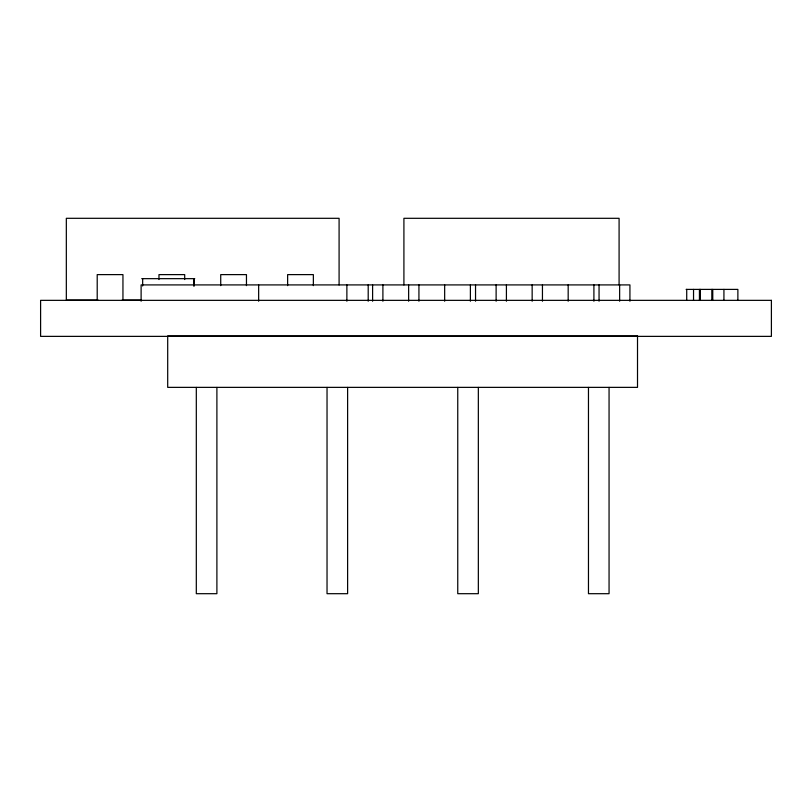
<?xml version="1.0" encoding="UTF-8"?>
<svg xmlns="http://www.w3.org/2000/svg" width="812" height="812" viewBox="0 0 812 812"><rect width="100%" height="100%" fill="white"/><g stroke="black" fill="none" stroke-linecap="round" stroke-linejoin="round"><path stroke-width="1.22" d="M141.735 278.658L194.748 278.658M686.11 289.397L737.875 289.397L737.875 300.42M98.049 300.044L66.33 300.044L66.33 218.306L339.091 218.306L339.091 284.951M122.155 300.044L141.186 300.044M723.928 289.397L723.928 300.42M712.763 289.397L712.763 300.42M711.83 289.397L711.83 300.42M700.36 289.397L700.36 300.42M699.436 289.397L699.436 300.42M693.539 289.397L693.539 300.42M686.719 289.397L686.719 300.42M629.929 301.222L629.929 284.91L141.115 284.91L141.115 301.222M619.637 284.91L619.637 301.222M619.089 284.951L619.089 218.306L403.909 218.306L403.909 284.951M609.061 387.415L609.061 593.694L588.467 593.694L588.467 387.415M599.053 284.91L599.053 301.222M593.907 284.91L593.907 301.222M568.177 284.91L568.177 301.222M542.446 284.91L542.446 301.222M532.154 284.91L532.154 301.222M506.414 284.91L506.414 301.222M496.122 284.91L496.122 301.222M478.339 387.415L478.339 593.694L457.755 593.694L457.755 387.415M475.538 284.91L475.538 301.222M470.392 284.91L470.392 301.222M444.661 284.91L444.661 301.222M418.931 284.91L418.931 301.222M408.639 284.91L408.639 301.222M382.899 284.91L382.899 301.222M372.606 284.91L372.606 301.222M368.201 284.91L368.201 301.222M347.617 387.415L347.617 593.694L327.033 593.694L327.033 387.415M346.876 284.91L346.876 301.222M313.361 285.641L313.361 274.618L287.631 274.618L287.631 285.641M258.652 284.91L258.652 301.222M246.462 285.641L246.462 274.618L220.722 274.618L220.722 285.641M216.895 387.415L216.895 593.694L196.311 593.694L196.311 387.415M194.129 278.658L194.129 286.007M193.814 278.658L193.814 286.007M184.7 279.521L184.7 274.618L158.969 274.618L158.969 279.521M142.658 278.658L142.658 286.007M122.947 300.349L122.947 274.618L97.207 274.618L97.207 300.349M771.4 300.349L40.6 300.349L40.6 336.371L771.4 336.371L771.4 300.349M637.511 335.904L167.698 335.904L167.698 387.365L637.511 387.365L637.511 335.904"/></g></svg>
